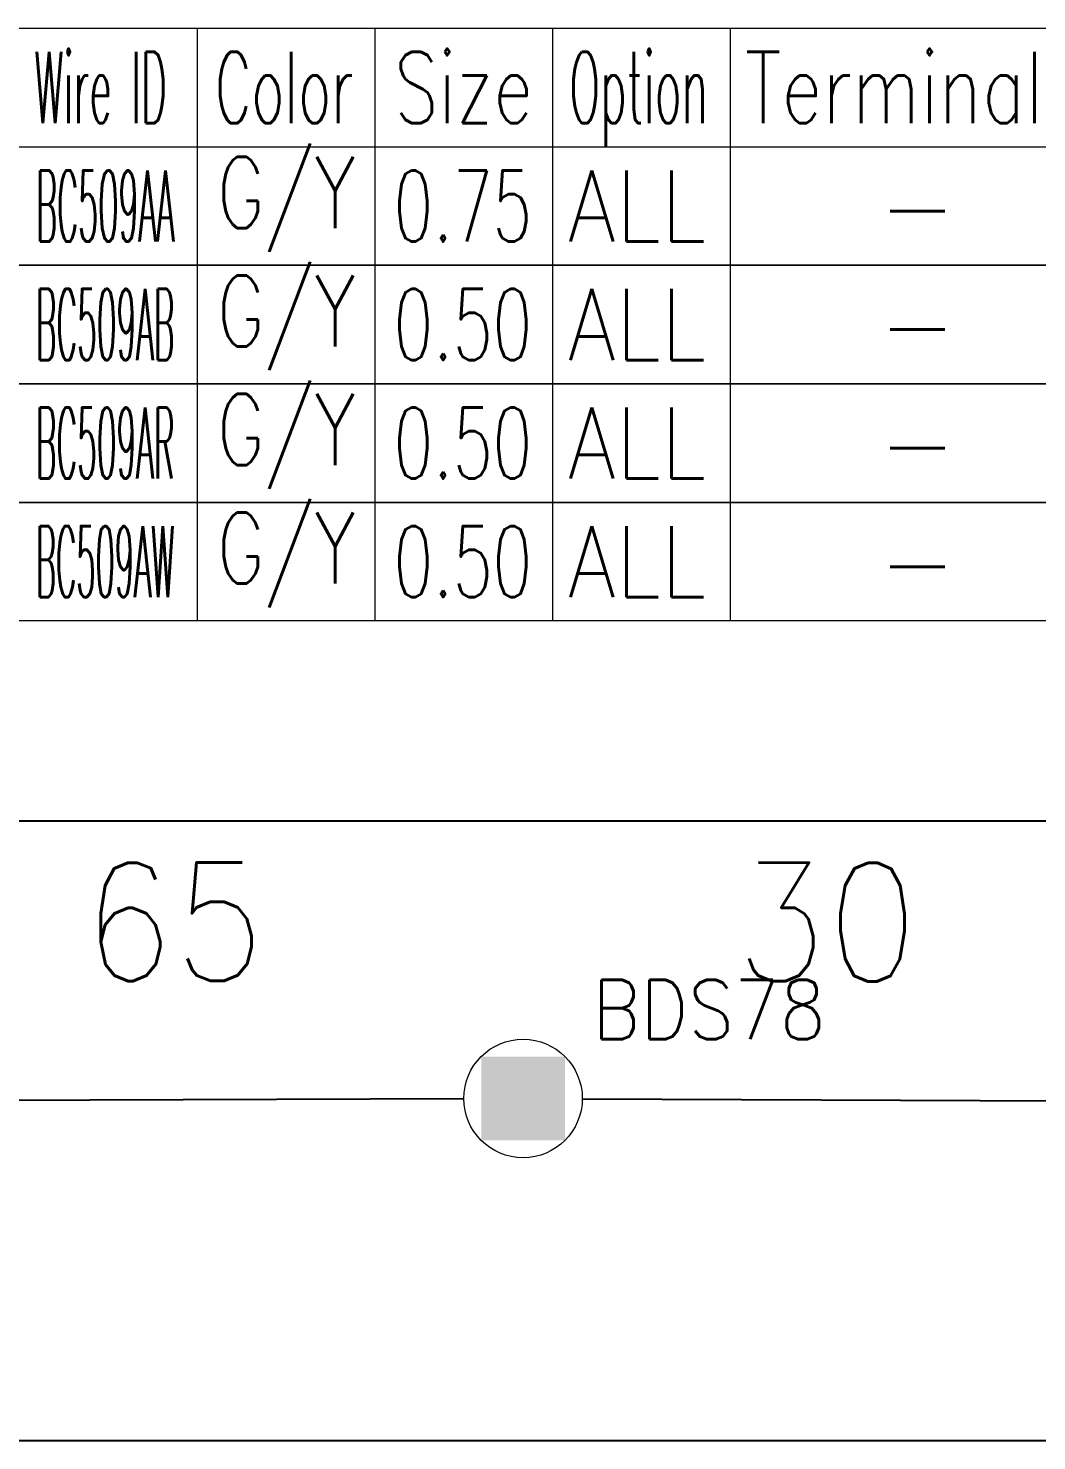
# Model space of a CAD drawing. Header units: inches. Extents: x 47316 to 59086, y 3141 to 11743.
# Drawn here: x 51421.3 to 51463.9, y 6259.7 to 6319.3 of the extents above; entities that cross this region are included whole.
import ezdxf

# ---------------------------------------------------------------- set-up
doc = ezdxf.new("R2010")
doc.units = ezdxf.units.IN
doc.header["$MEASUREMENT"] = 0
doc.styles.get("Standard").update_dxf_attribs({"font": ''})
doc.styles.get('Standard').set_extended_font_data('SimSun')
doc.linetypes.add('_VH_OTCON', pattern='A,0.0001,[7,VeSys.shx,S=0.1,R=0,X=0,Y=0],-0.4,[7,VeSys.shx,S=0.1,R=0,X=0,Y=0],-0.4,["X",Standard,S=1,R=0,X=-0.5,Y=-0.5],-0.0001,[7,VeSys.shx,S=0.1,R=0,X=0,Y=0],-0.4', length=1.2002)

msp = doc.modelspace()

# ---------------------------------------------------------------- linework, layer by layer
at = {"color": 0, "linetype": 'Continuous', "lineweight": 15}
for p, q in [((51413.472, 6319.276), (51495.972, 6319.276)), ((51413.472, 6314.276), (51495.972, 6314.276))]:
    msp.add_line(p, q, dxfattribs=at)
at = {"color": 7, "linetype": 'Continuous', "lineweight": 15}
for p, q in [((51428.472, 6314.276), (51428.472, 6319.276)), ((51435.972, 6314.276), (51435.972, 6319.276)), ((51443.472, 6314.276), (51443.472, 6319.276)), ((51450.972, 6314.276), (51450.972, 6319.276))]:
    msp.add_line(p, q, dxfattribs=at)
at = {"color": 102, "linetype": 'Continuous', "lineweight": 15}
for p, q in [((51428.472, 6309.276), (51428.472, 6314.276)), ((51435.972, 6309.276), (51435.972, 6314.276)), ((51443.472, 6309.276), (51443.472, 6314.276)), ((51450.972, 6309.276), (51450.972, 6314.276)), ((51428.472, 6304.276), (51428.472, 6309.276)), ((51435.972, 6304.276), (51435.972, 6309.276)), ((51443.472, 6304.276), (51443.472, 6309.276)), ((51450.972, 6304.276), (51450.972, 6309.276)), ((51428.472, 6299.276), (51428.472, 6304.276)), ((51435.972, 6299.276), (51435.972, 6304.276)), ((51443.472, 6299.276), (51443.472, 6304.276)), ((51450.972, 6299.276), (51450.972, 6304.276)), ((51428.472, 6294.276), (51428.472, 6299.276)), ((51435.972, 6294.276), (51435.972, 6299.276)), ((51443.472, 6294.276), (51443.472, 6299.276)), ((51450.972, 6294.276), (51450.972, 6299.276))]:
    msp.add_line(p, q, dxfattribs=at)
at = {"color": 1}
for p, q in [((51407.381, 6285.847), (51481.972, 6285.847)), ((51481.972, 6259.69), (51407.381, 6259.69))]:
    msp.add_line(p, q, dxfattribs=at)
at = {"color": 0, "linetype": '_VH_OTCON', "ltscale": 5}
for p, q in [((51414.429, 6274.037), (51439.714, 6274.121)), ((51444.714, 6274.118), (51464.861, 6274.028))]:
    msp.add_line(p, q, dxfattribs=at)
at = {"color": 0, "linetype": 'Continuous', "lineweight": 15}
for points in [[(51413.472, 6309.276), (51413.472, 6314.276), (51495.972, 6314.276), (51495.972, 6309.276)], [(51413.472, 6304.276), (51413.472, 6309.276), (51495.972, 6309.276), (51495.972, 6304.276)], [(51413.472, 6299.276), (51413.472, 6304.276), (51495.972, 6304.276), (51495.972, 6299.276)], [(51413.472, 6294.276), (51413.472, 6299.276), (51495.972, 6299.276), (51495.972, 6294.276)]]:
    msp.add_lwpolyline(points, close=True, dxfattribs=at)
msp.add_circle((51442.214, 6274.129), 2.5, dxfattribs=at)
at = {"color": 0, "linetype": 'Continuous', "lineweight": 15, "extrusion": (0, 0, -1)}
msp.add_solid([(-51440.447, 6275.897), (-51440.447, 6272.361), (-51443.982, 6275.897), (-51443.982, 6272.361)], dxfattribs=at)

# ---------------------------------------------------------------- texts
at = {"color": 7, "linetype": 'Continuous', "lineweight": 15, "char_height": 3, "attachment_point": 1}
for s, insert, width in [('\\Fromans.shx;\\W0.4026548673;\\T1.0000000000;\\o\\lWire ID', (51421.587, 6318.276), 6.5), ('\\Fromans.shx;\\W0.5687500000;\\T1.0000000000;\\o\\lColor', (51429.215, 6318.276), 6.5), ('\\Fromans.shx;\\W0.7222222222;\\T1.0000000000;\\o\\lSize', (51436.781, 6318.276), 6.5), ('\\Fromans.shx;\\W0.4595959596;\\T1.0000000000;\\o\\lOption', (51444.169, 6318.276), 6.5), ('\\Fromans.shx;\\W0.7480916031;\\T1.0000000000;\\o\\lTerminal', (51451.578, 6318.276), 14)]:
    msp.add_mtext(s, dxfattribs=dict(at, insert=insert, width=width))
at = {"color": 140, "linetype": 'Continuous', "lineweight": 15, "char_height": 3, "width": 6.5, "attachment_point": 1}
for s, insert in [('\\Fromans.shx;\\W0.7459016393;\\T1.0000000000;\\o\\lG/Y', (51429.291, 6313.847)), ('\\Fromans.shx;\\W0.8750000000;\\T1.0000000000;\\o\\lALL', (51444.097, 6313.276)), ('\\Fromans.shx;\\W0.7459016393;\\T1.0000000000;\\o\\lG/Y', (51429.291, 6308.847)), ('\\Fromans.shx;\\W0.8750000000;\\T1.0000000000;\\o\\lALL', (51444.097, 6308.276)), ('\\Fromans.shx;\\W0.7459016393;\\T1.0000000000;\\o\\lG/Y', (51429.291, 6303.847)), ('\\Fromans.shx;\\W0.8750000000;\\T1.0000000000;\\o\\lALL', (51444.097, 6303.276)), ('\\Fromans.shx;\\W0.7459016393;\\T1.0000000000;\\o\\lG/Y', (51429.291, 6298.847)), ('\\Fromans.shx;\\W0.8750000000;\\T1.0000000000;\\o\\lALL', (51444.097, 6298.276))]:
    msp.add_mtext(s, dxfattribs=dict(at, insert=insert))
at = {"color": 21, "linetype": 'Continuous', "lineweight": 15, "attachment_point": 1}
for s, insert, char_height, width in [('\\Fromans.shx;\\W0.3297101449;\\T1.0000000000;\\o\\lBC509AA', (51421.66, 6313.276), 3, 6.5), ('\\Fromans.shx;\\W0.6500000000;\\T1.0000000000;\\o\\l0.75', (51436.75, 6313.276), 3, 6.5), ('\\Fromans.shx;\\W1.0000000000;\\T1.0000000000;\\o\\l-', (51457.186, 6313.276), 3, 3.71429), ('\\Fromans.shx;\\W0.3226950355;\\T1.0000000000;\\o\\lBC509AB', (51421.656, 6308.276), 3, 6.5), ('\\Fromans.shx;\\W0.6500000000;\\T1.0000000000;\\o\\l0.50', (51436.75, 6308.276), 3, 6.5), ('\\Fromans.shx;\\W1.0000000000;\\T1.0000000000;\\o\\l-', (51457.186, 6308.276), 3, 3.71429), ('\\Fromans.shx;\\W0.3226950355;\\T1.0000000000;\\o\\lBC509AR', (51421.656, 6303.276), 3, 6.5), ('\\Fromans.shx;\\W0.6500000000;\\T1.0000000000;\\o\\l0.50', (51436.75, 6303.276), 3, 6.5), ('\\Fromans.shx;\\W1.0000000000;\\T1.0000000000;\\o\\l-', (51457.186, 6303.276), 3, 3.71429), ('\\Fromans.shx;\\W0.3159722222;\\T1.0000000000;\\o\\lBC509AW', (51421.652, 6298.276), 3, 6.5), ('\\Fromans.shx;\\W0.6500000000;\\T1.0000000000;\\o\\l0.50', (51436.75, 6298.276), 3, 6.5), ('\\Fromans.shx;\\W1.0000000000;\\T1.0000000000;\\o\\l-', (51457.186, 6298.276), 3, 3.71429), ('\\Fromans.shx;\\W0.9000000000;\\T1.0000000000;\\o\\lBDS78', (51445.143, 6279.129), 2.5, 10.92857)]:
    msp.add_mtext(s, dxfattribs=dict(at, insert=insert, char_height=char_height, width=width))
at = {"color": 7, "linetype": '_VH_OTCON', "lineweight": 18, "ltscale": 5, "char_height": 5, "width": 8.57143, "attachment_point": 1}
for s, insert, rotation in [('\\Fromans.shx;\\W0.9000000000;\\T1.0000000000;\\o\\l65', (51423.61, 6284.067), 0.18947), ('\\Fromans.shx;\\W0.9000000000;\\T1.0000000000;\\o\\l30', (51451.19, 6284.089), 359.74487)]:
    msp.add_mtext(s, dxfattribs=dict(at, insert=insert, rotation=rotation))

doc.saveas('drawing.dxf')
